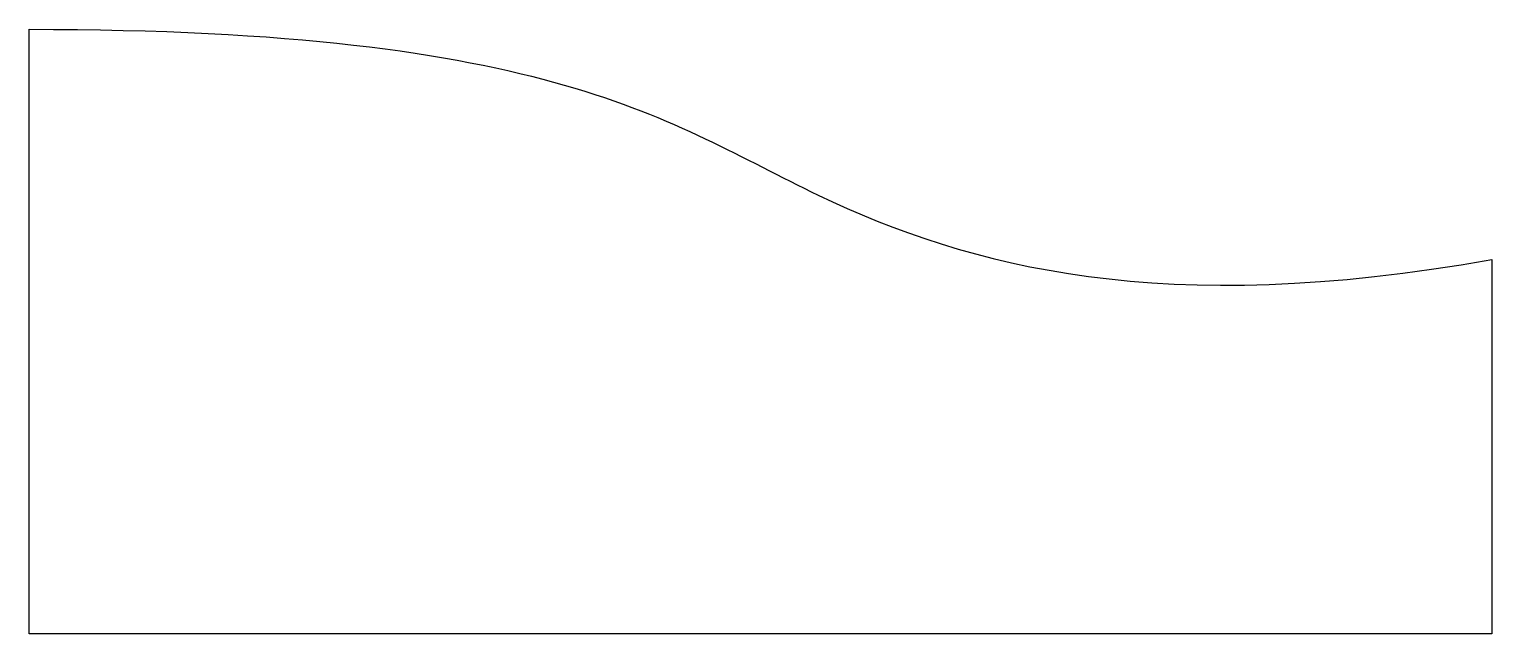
# Model space of a CAD drawing. Header units: inches. Extents: x 0 to 0.502, y 0 to 0.207.
import ezdxf

# ---------------------------------------------------------------- set-up
doc = ezdxf.new("R2010")
doc.units = ezdxf.units.IN
doc.header["$MEASUREMENT"] = 0
doc.layers.add('Default', color=18, linetype='Continuous', true_color=0x000000)

msp = doc.modelspace()

# ---------------------------------------------------------------- linework, layer by layer
at = {"layer": 'Default'}
msp.add_lwpolyline([(0.50162, 0.1283), (0.50162, 0), (0, 0), (0, 0.20721)], dxfattribs=at)
msp.add_open_spline([(0, 0.20721), (0.18063, 0.20721), (0.2565, 0.14309), (0.38886, 0.1081), (0.50162, 0.1283)], degree=3, dxfattribs=at)

doc.saveas('drawing.dxf')
